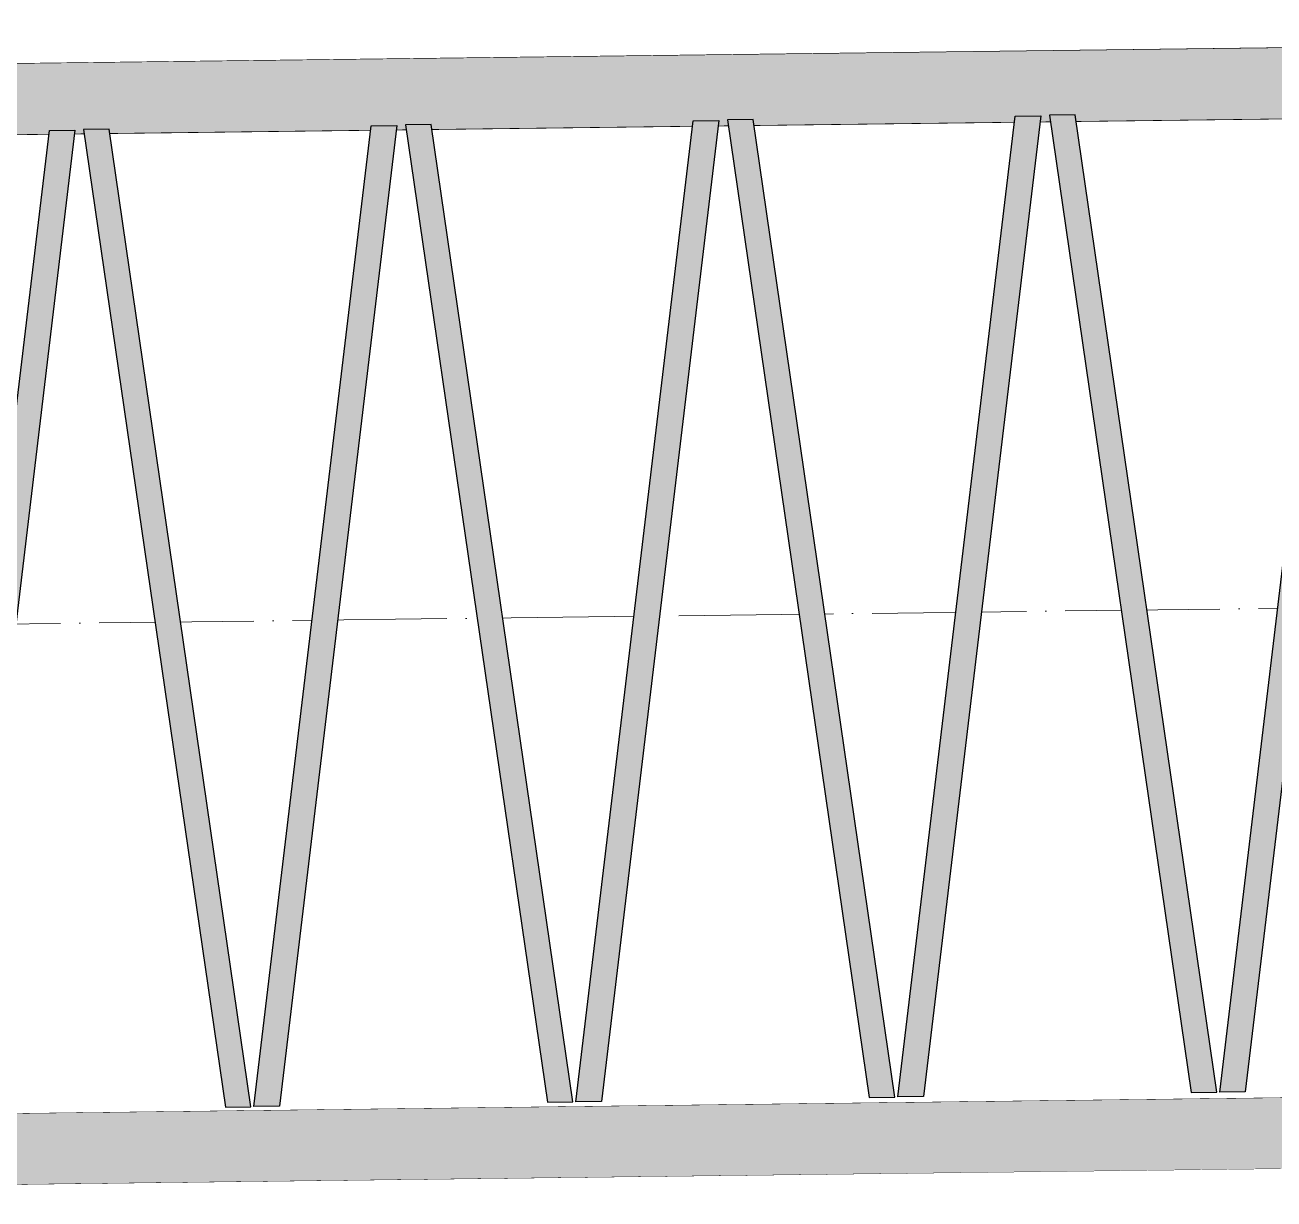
# Model space of a CAD drawing. Header units: millimetres. Extents: x -9999 to 19228, y -21000 to 39185.
# Drawn here: x 6370 to 10249, y -16707 to -13061 of the extents above; entities that cross this region are included whole.
import ezdxf

# ---------------------------------------------------------------- set-up
doc = ezdxf.new("R2010")
doc.units = ezdxf.units.MM
doc.set_wipeout_variables(frame=1)
doc.linetypes.add('ACAD_ISO04W100', pattern=[30, 24, -3, 0, -3])
doc.layers.add('Техника. Кран LR 1800', color=250, linetype='Continuous')
doc.layers.add('Техника. Кран LR 1800 Штриховка', color=7, linetype='Continuous', true_color=0xffd147)

# ---------------------------------------------------------------- blocks, each defined once
blk = doc.blocks.new('LR 1800-1-20181117.123180562')
at = {"color": 0, "linetype": 'ByBlock', "lineweight": -2, "transparency": 16777216}
blk.add_wipeout([(126.1, -1605.4), (205.6, -1605.4), (-197.1, 1435.4), (-276.6, 1435.4)], dxfattribs=at)
at = {"layer": 'Техника. Кран LR 1800 Штриховка', "lineweight": -2, "transparency": 16777216}
h = blk.add_hatch(color=256, dxfattribs=at)
h.dxf.hatch_style = 1
h.paths.add_polyline_path([(-197.1, 1435.4), (-276.6, 1435.4), (126.1, -1605.4), (205.6, -1605.4)])
at = {"color": 0, "linetype": 'ByBlock', "lineweight": -2, "transparency": 16777216}
blk.add_lwpolyline([(-197.1, 1435.4), (-276.6, 1435.4), (126.1, -1605.4), (205.6, -1605.4), (-197.1, 1435.4)], dxfattribs=at)
blk = doc.blocks.new('*U372')
at = {"color": 0, "linetype": 'ACAD_ISO04W100', "lineweight": 5, "ltscale": 20, "transparency": 16777216}
blk.add_line((0, 0), (18364.9, 228.3), dxfattribs=at)
at = {"color": 0, "linetype": 'ByBlock', "lineweight": -2, "transparency": 16777216}
for points in [[(15965.9, 1719), (16020, 1938.8), (2609, 1772.1), (2668.6, 1553.7)], [(16003.7, -1321.6), (16063.3, -1540), (2652.3, -1706.7), (2706.4, -1486.9)]]:
    blk.add_lwpolyline(points, close=True, dxfattribs=at)
for points in [[(16020, 1938.8), (2609, 1772.1), (2668.6, 1553.7), (15965.9, 1719)], [(16063.3, -1540), (2652.3, -1706.7), (2706.4, -1486.9), (16003.7, -1321.6)]]:
    blk.add_wipeout(points, dxfattribs=at)
at = {"layer": 'Техника. Кран LR 1800 Штриховка', "transparency": 16777216}
h = blk.add_hatch(color=256, dxfattribs=at)
h.dxf.hatch_style = 1
h.paths.add_polyline_path([(15965.9, 1719), (16020, 1938.8), (2609, 1772.1), (2668.6, 1553.7)])
h = blk.add_hatch(color=256, dxfattribs=at)
h.dxf.hatch_style = 1
h.paths.add_polyline_path([(16063.3, -1540), (2652.3, -1706.7), (2706.4, -1486.9), (16003.7, -1321.6)])
at = {"color": 0, "linetype": 'ByBlock', "lineweight": -2, "transparency": 16777216, "rotation": 0.7121737428865003}
for p in [(7846.5, 197.4), (8846.4, 212.3), (9846.3, 227.3), (6846.6, 182.5)]:
    blk.add_blockref('LR 1800-1-20181117.123180562', p, dxfattribs=at)
at = {"color": 0, "linetype": 'ByBlock', "lineweight": -2, "transparency": 16777216, "xscale": -1, "rotation": 0.712173742886481}
for p in [(10266.3, 233.2), (8266.5, 203.2), (9266.4, 218.2), (6266.7, 173.2), (7266.6, 188.2)]:
    blk.add_blockref('LR 1800-1-20181117.123180562', p, dxfattribs=at)

msp = doc.modelspace()

# ---------------------------------------------------------------- block references
at = {"layer": 'Техника. Кран LR 1800', "transparency": 16777216}
msp.add_blockref('*U372', (0, -15000), dxfattribs=at)

doc.saveas('drawing.dxf')
